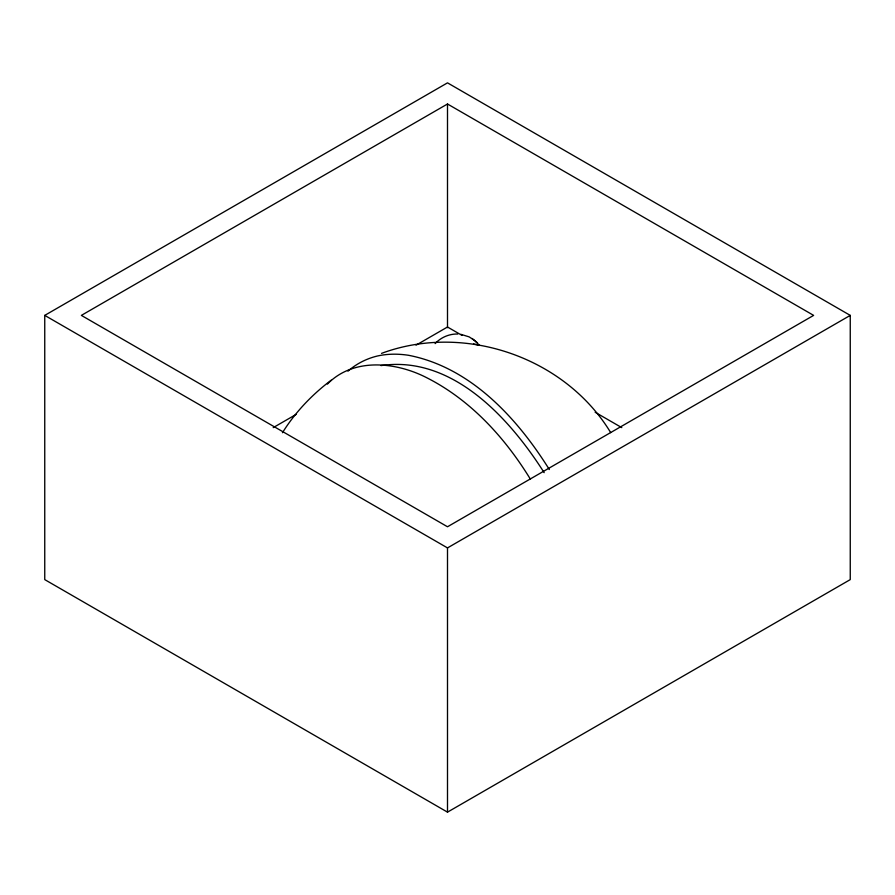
<?xml version="1.0" encoding="UTF-8"?>
<svg xmlns="http://www.w3.org/2000/svg" width="895" height="895" viewBox="0 0 895 895"><rect width="100%" height="100%" fill="white"/><g stroke="black" fill="none" stroke-linecap="round" stroke-linejoin="round"><path stroke-width="1.34" d="M282.451 432.721C295.182 412.293 312.031 394.65 331.217 380.174M327.391 384.123C353.447 357.284 396.071 361.938 426.736 377.724C470.68 399.975 505.026 437.711 530.466 479.295M435.127 343.602C440.911 337.393 449.301 333.745 457.792 334.036M347.954 371.19C356.288 363.84 366.413 358.671 377.209 356.053A196.452 113.464 60.1 0 1 408.567 355.293C470.68 367.319 517.187 418.054 549.329 469.528M44.75 315.387L447.5 82.855L850.25 315.387L850.25 579.613L447.5 812.145L44.75 579.613L44.75 315.387L447.5 547.908L850.25 315.387M447.5 103.999L81.367 315.387L447.5 526.763L813.633 315.387L447.5 103.999L447.5 327.682M273.21 427.631L296.211 414.363M416.03 345.179L447.5 327.011L462.021 335.401M381.55 353.368C464.203 322.659 564.946 357.027 610.714 432.643M380.99 365.596C452.243 354.968 509.591 418.222 544.16 472.661M473.533 344.027L478.266 344.922M460.903 334.338L469.204 336.9L474.439 340.38M595.164 412.259L621.79 427.631M474.831 340.715L479.485 345.425M472.112 338.489L477.561 342.93M447.5 547.908L447.5 812.145"/></g></svg>
